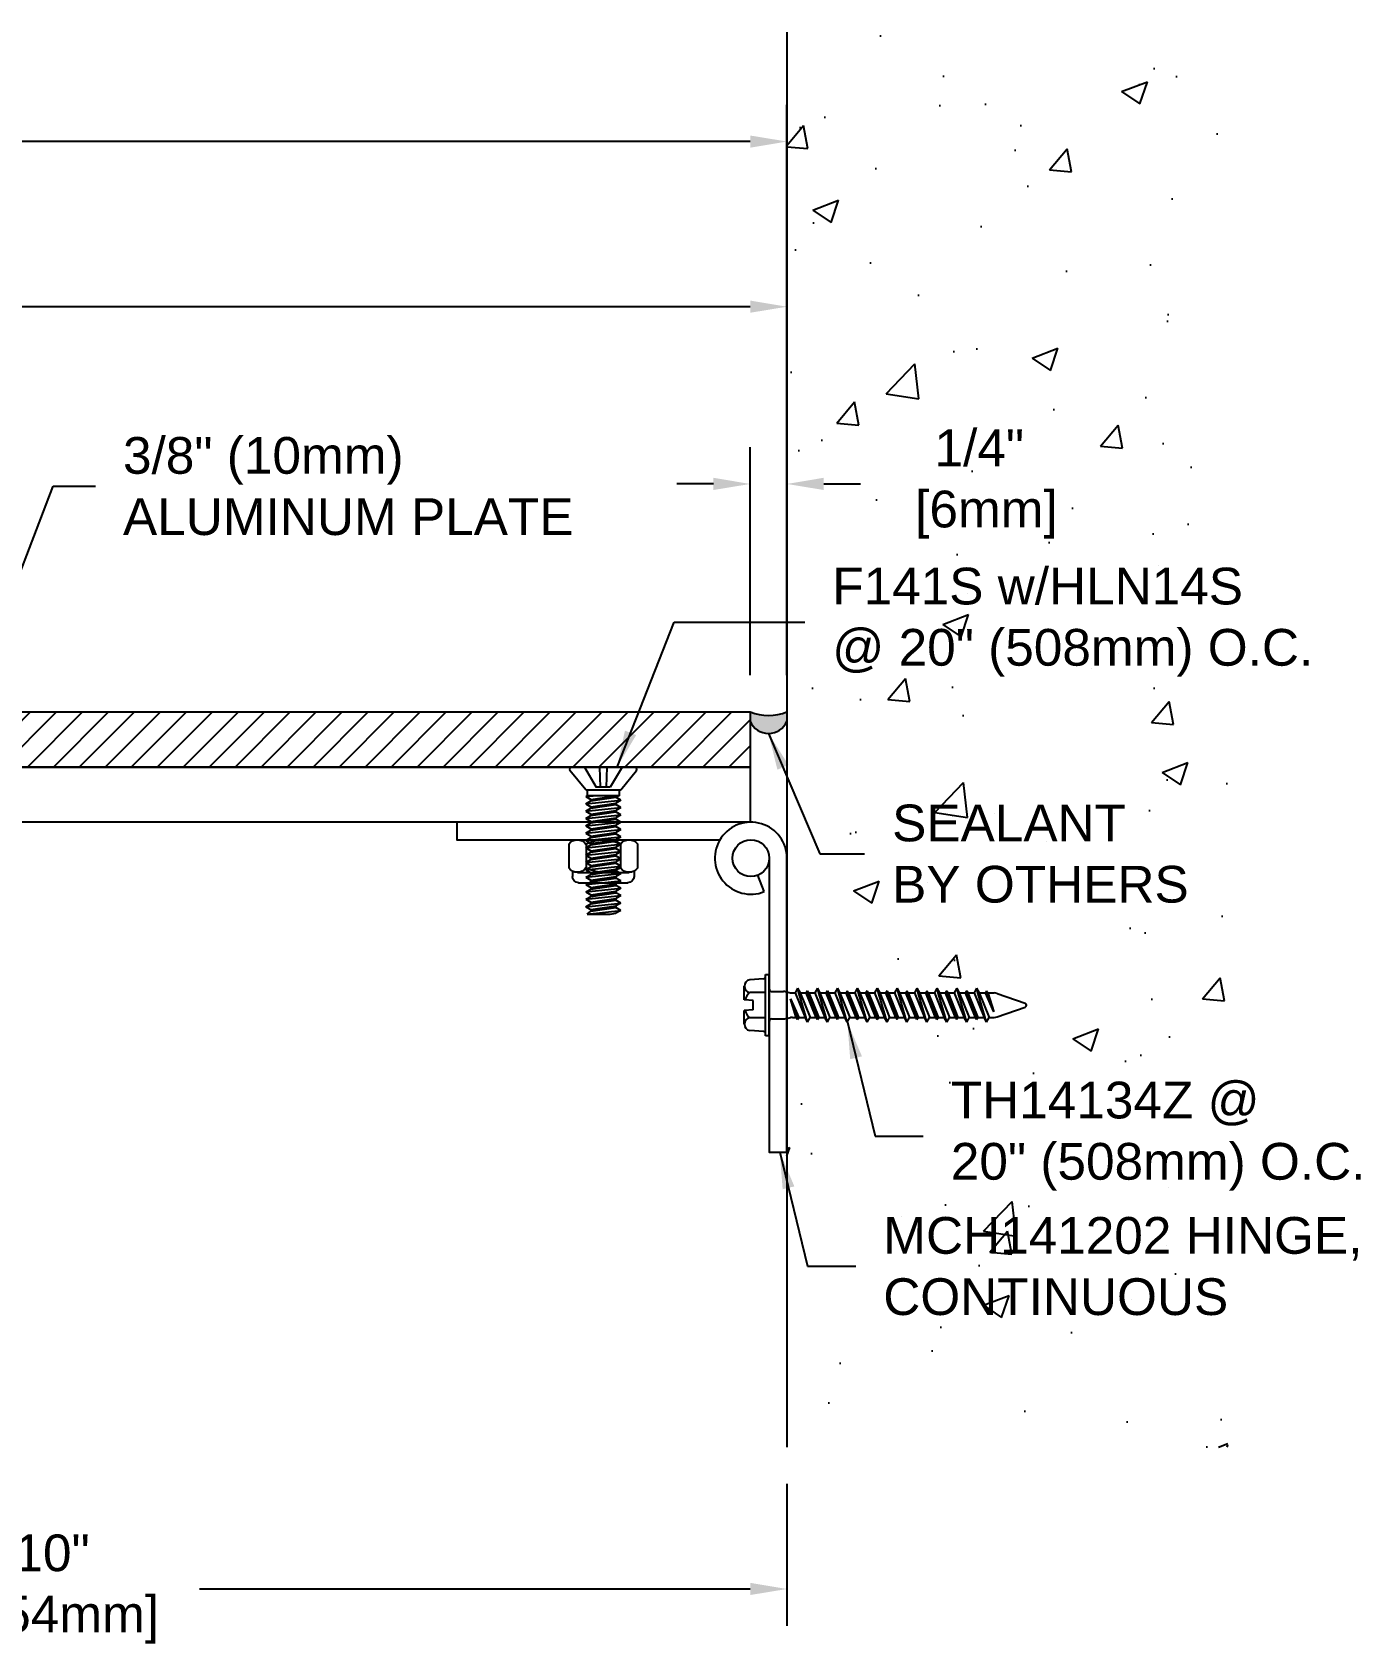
# Model space of a CAD drawing. Header units: inches. Extents: x -15.1 to 38.3, y -3.3 to 9.2.
# Drawn here: x 2.86 to 11.9, y -3.13 to 7.83 of the extents above; entities that cross this region are included whole.
import ezdxf

# ---------------------------------------------------------------- set-up
doc = ezdxf.new("R2010")
doc.units = ezdxf.units.IN
doc.header["$MEASUREMENT"] = 0
for name, color, linetype in [('Anchors', 4, 'Continuous'), ('Conditions', 1, 'Continuous'), ('Dimensions', 3, 'Continuous'), ('Text', 2, 'Continuous')]:
    doc.layers.add(name, color=color, linetype=linetype)
doc.styles.add('Arial', font='arial.ttf')
doc.styles.get("Standard").update_dxf_attribs({"font": 'txt.shx'})
doc.dimstyles.new('Arial', dxfattribs={"dimtxt": 0.25, "dimasz": 0.25, "dimexe": 0.25, "dimexo": 0.25, "dimgap": 0.25, "dimtad": 0, "dimtih": 1, "dimtoh": 1, "dimdec": 4, "dimzin": 0, "dimdsep": 46, "dimlunit": 4, "dimtxsty": 'Arial', "dimcen": 0.1875, "dimadec": 0, "dimazin": 0, "dimtfac": 1, "dimtdec": 4, "dimtofl": 0, "dimtmove": 0, "dimatfit": 3, "dimfxl": 0, "dimfrac": 2, "dimtolj": 1, "dimtzin": 0, "dimarcsym": 0})

# ---------------------------------------------------------------- blocks, each defined once
blk = doc.blocks.new('*D1')
at = {"layer": 'Defpoints', "color": 0}
for p in [(-2, -1.795), (8, -1.795), (8, -2.761)]:
    blk.add_point(p, dxfattribs=at)
at = {"layer": 'Dimensions', "color": 0, "lineweight": -2}
for p, q in [((-2, -2.045), (-2, -3.011)), ((8, -2.045), (8, -3.011)), ((-1.75, -2.761), (1.997, -2.761)), ((7.75, -2.761), (4.003, -2.761))]:
    blk.add_line(p, q, dxfattribs=at)
at = {"layer": 'Dimensions', "color": 0}
for points in [[(-1.75, -2.719), (-1.75, -2.802), (-2, -2.761)], [(7.75, -2.719), (7.75, -2.802), (8, -2.761)]]:
    blk.add_solid(points, dxfattribs=at)
at = {"layer": 'Dimensions', "color": 0, "insert": (3, -2.761), "char_height": 0.25, "attachment_point": 5, "style": 'Arial'}
blk.add_mtext('\\A1;10"\\P [254mm]', dxfattribs=at)
blk = doc.blocks.new('*D4')
at = {"layer": 'Defpoints', "color": 0}
for p in [(8, 7.088), (-8.6, 3.197), (8, 3.207)]:
    blk.add_point(p, dxfattribs=at)
at = {"layer": 'Dimensions', "color": 0, "lineweight": -2}
for p, q in [((-8.6, 3.447), (-8.6, 7.338)), ((8, 3.457), (8, 7.338)), ((-8.35, 7.088), (-1.266, 7.088)), ((7.75, 7.088), (0.667, 7.088))]:
    blk.add_line(p, q, dxfattribs=at)
at = {"layer": 'Dimensions', "color": 0}
for points in [[(-8.35, 7.129), (-8.35, 7.046), (-8.6, 7.088)], [(7.75, 7.129), (7.75, 7.046), (8, 7.088)]]:
    blk.add_solid(points, dxfattribs=at)
at = {"layer": 'Dimensions', "color": 0, "insert": (-0.3, 7.088), "char_height": 0.25, "attachment_point": 5, "style": 'Arial'}
blk.add_mtext('\\A1;1\'-4 5/8"\\P [422mm]', dxfattribs=at)
blk = doc.blocks.new('*D14')
at = {"layer": 'Defpoints', "color": 0}
for p in [(-7.854, 5.964), (-7.854, 3.192), (8, 3.207)]:
    blk.add_point(p, dxfattribs=at)
at = {"layer": 'Dimensions', "color": 0, "lineweight": -2}
for p, q in [((-7.854, 3.442), (-7.854, 6.214)), ((8, 3.457), (8, 6.214)), ((-7.604, 5.964), (-0.893, 5.964)), ((7.75, 5.964), (1.04, 5.964))]:
    blk.add_line(p, q, dxfattribs=at)
at = {"layer": 'Dimensions', "color": 0}
for points in [[(-7.604, 6.006), (-7.604, 5.923), (-7.854, 5.964)], [(7.75, 6.006), (7.75, 5.923), (8, 5.964)]]:
    blk.add_solid(points, dxfattribs=at)
at = {"layer": 'Dimensions', "color": 0, "insert": (0.073, 5.964), "char_height": 0.25, "attachment_point": 5, "style": 'Arial'}
blk.add_mtext('\\A1;1\'-3 7/8"\\P [403mm]', dxfattribs=at)
blk = doc.blocks.new('MCH141202')
blk.add_line((0.227, 0.091), (0.116, 0.046))
for points in [[(0, 0.125), (2, 0.125), (2, 0.245), (0, 0.245)], [(-0.245, 0), (-0.245, -2), (-0.125, -2), (-0.125, -0.211)]]:
    blk.add_lwpolyline(points)
blk.add_circle((0, 0), 0.125)
blk.add_arc((0, 0), 0.245, 90, 21.7978)
at = {"flags": 3}
for tag, p in [('MANUFACTURER', (0.09, -0.641)), ('OPENWIDTH', (0.09, -0.974)), ('LENGTH', (0.09, -1.308)), ('FINISH', (0.09, -1.641)), ('GUDENP/N', (0.09, -1.974))]:
    blk.add_attdef(tag, p, '', height=0.2, dxfattribs=at)
blk = doc.blocks.new('F141S')
for p, q in [((-0.214, 0), (0.214, 0)), ((-0.128, 0), (-0.047, -0.137)), ((-0.025, 0), (-0.02, -0.137)), ((0.025, 0), (0.02, -0.137)), ((0.128, 0), (0.048, -0.137)), ((-0.119, -0.155), (-0.226, -0.024)), ((0.119, -0.155), (0.226, -0.024)), ((-0.119, -0.155), (0.119, -0.155)), ((-0.119, -0.2), (-0.108, -0.195)), ((-0.119, -0.2), (-0.068, -0.195)), ((-0.119, -0.2), (-0.085, -0.22)), ((-0.108, -0.155), (-0.108, -0.195)), ((0.108, -0.195), (-0.108, -0.195)), ((-0.085, -0.22), (0.085, -0.195)), ((-0.085, -0.23), (0.085, -0.205)), ((0.048, -0.137), (-0.047, -0.137)), ((0.108, -0.195), (0.085, -0.205)), ((0.119, -0.225), (0.085, -0.205)), ((0.108, -0.155), (0.108, -0.195)), ((-0.119, -0.25), (0.119, -0.225)), ((-0.119, -0.25), (-0.085, -0.23)), ((-0.119, -0.25), (-0.085, -0.27)), ((-0.119, -0.3), (0.119, -0.275)), ((-0.119, -0.3), (-0.085, -0.28)), ((-0.119, -0.3), (-0.085, -0.32)), ((-0.119, -0.35), (0.119, -0.325)), ((-0.085, -0.22), (-0.085, -0.23)), ((-0.085, -0.27), (0.085, -0.245)), ((-0.085, -0.28), (0.085, -0.255)), ((-0.085, -0.27), (-0.085, -0.28)), ((-0.085, -0.32), (0.085, -0.295)), ((-0.085, -0.33), (0.085, -0.305)), ((-0.085, -0.32), (-0.085, -0.33)), ((0.119, -0.225), (0.085, -0.245)), ((0.085, -0.245), (0.085, -0.255)), ((0.119, -0.275), (0.085, -0.255)), ((0.119, -0.275), (0.085, -0.295)), ((0.085, -0.295), (0.085, -0.305)), ((0.119, -0.325), (0.085, -0.305)), ((0.119, -0.325), (0.085, -0.345)), ((-0.119, -0.35), (-0.085, -0.33)), ((-0.119, -0.35), (-0.085, -0.37)), ((-0.119, -0.4), (0.119, -0.375)), ((-0.119, -0.4), (-0.085, -0.38)), ((-0.119, -0.4), (-0.085, -0.42)), ((-0.119, -0.45), (0.119, -0.425)), ((-0.119, -0.45), (-0.085, -0.43)), ((-0.085, -0.37), (0.085, -0.345)), ((-0.085, -0.38), (0.085, -0.355)), ((-0.085, -0.37), (-0.085, -0.38)), ((-0.085, -0.42), (0.085, -0.395)), ((-0.085, -0.43), (0.085, -0.405)), ((-0.085, -0.42), (-0.085, -0.43)), ((0.085, -0.345), (0.085, -0.355)), ((0.119, -0.375), (0.085, -0.355)), ((0.119, -0.375), (0.085, -0.395)), ((0.085, -0.395), (0.085, -0.405)), ((0.119, -0.425), (0.085, -0.405)), ((0.119, -0.425), (0.085, -0.445)), ((-0.119, -0.45), (-0.085, -0.47)), ((-0.119, -0.5), (0.119, -0.475)), ((-0.119, -0.5), (-0.085, -0.48)), ((-0.119, -0.5), (-0.085, -0.52)), ((-0.119, -0.55), (0.119, -0.525)), ((-0.119, -0.55), (-0.085, -0.53)), ((-0.085, -0.47), (0.085, -0.445)), ((-0.085, -0.48), (0.085, -0.455)), ((-0.085, -0.47), (-0.085, -0.48)), ((-0.085, -0.52), (0.085, -0.495)), ((-0.085, -0.53), (0.085, -0.505)), ((-0.085, -0.52), (-0.085, -0.53)), ((-0.085, -0.57), (0.085, -0.545)), ((0.085, -0.445), (0.085, -0.455)), ((0.119, -0.475), (0.085, -0.455)), ((0.119, -0.475), (0.085, -0.495)), ((0.085, -0.495), (0.085, -0.505)), ((0.119, -0.525), (0.085, -0.505)), ((0.119, -0.525), (0.085, -0.545)), ((0.085, -0.545), (0.085, -0.555)), ((-0.119, -0.55), (-0.085, -0.57)), ((-0.119, -0.6), (0.119, -0.575)), ((-0.119, -0.6), (-0.085, -0.58)), ((-0.119, -0.6), (-0.085, -0.62)), ((-0.119, -0.65), (0.119, -0.625)), ((-0.119, -0.65), (-0.085, -0.63)), ((-0.119, -0.65), (-0.085, -0.67)), ((-0.085, -0.58), (0.085, -0.555)), ((-0.085, -0.57), (-0.085, -0.58)), ((-0.085, -0.62), (0.085, -0.595)), ((-0.085, -0.63), (0.085, -0.605)), ((-0.085, -0.62), (-0.085, -0.63)), ((-0.085, -0.67), (0.085, -0.645)), ((-0.085, -0.68), (0.085, -0.655)), ((0.119, -0.575), (0.085, -0.555)), ((0.119, -0.575), (0.085, -0.595)), ((0.085, -0.595), (0.085, -0.605)), ((0.119, -0.625), (0.085, -0.605)), ((0.119, -0.625), (0.085, -0.645)), ((0.085, -0.645), (0.085, -0.655)), ((0.119, -0.675), (0.085, -0.655)), ((-0.119, -0.7), (0.119, -0.675)), ((-0.119, -0.7), (-0.085, -0.68)), ((-0.119, -0.7), (-0.085, -0.72)), ((-0.119, -0.75), (0.119, -0.725)), ((-0.119, -0.75), (-0.085, -0.73)), ((-0.119, -0.75), (-0.085, -0.77)), ((-0.085, -0.67), (-0.085, -0.68)), ((-0.085, -0.72), (0.085, -0.695)), ((-0.085, -0.73), (0.085, -0.705)), ((-0.085, -0.72), (-0.085, -0.73)), ((-0.085, -0.77), (0.085, -0.745)), ((-0.085, -0.78), (0.085, -0.755)), ((0.119, -0.675), (0.085, -0.695)), ((0.085, -0.695), (0.085, -0.705)), ((0.119, -0.725), (0.085, -0.705)), ((0.119, -0.725), (0.085, -0.745)), ((0.085, -0.745), (0.085, -0.755)), ((0.119, -0.775), (0.085, -0.755)), ((-0.119, -0.8), (0.119, -0.775)), ((-0.119, -0.8), (-0.085, -0.78)), ((-0.119, -0.8), (-0.085, -0.82)), ((-0.119, -0.85), (0.119, -0.825)), ((-0.119, -0.85), (-0.085, -0.83)), ((-0.119, -0.85), (-0.085, -0.87)), ((-0.119, -0.9), (0.119, -0.875)), ((-0.085, -0.77), (-0.085, -0.78)), ((-0.085, -0.82), (0.085, -0.795)), ((-0.085, -0.83), (0.085, -0.805)), ((-0.085, -0.82), (-0.085, -0.83)), ((-0.085, -0.87), (0.085, -0.845)), ((-0.085, -0.88), (0.085, -0.855)), ((-0.085, -0.87), (-0.085, -0.88)), ((0.119, -0.775), (0.085, -0.795)), ((0.085, -0.795), (0.085, -0.805)), ((0.119, -0.825), (0.085, -0.805)), ((0.119, -0.825), (0.085, -0.845)), ((0.085, -0.845), (0.085, -0.855)), ((0.119, -0.875), (0.085, -0.855)), ((0.119, -0.875), (0.085, -0.895)), ((-0.119, -0.9), (-0.085, -0.88)), ((-0.119, -0.9), (-0.085, -0.92)), ((-0.119, -0.95), (0.119, -0.925)), ((-0.119, -0.95), (-0.085, -0.93)), ((-0.119, -0.95), (-0.085, -0.97)), ((-0.11, -1), (0.119, -0.975)), ((-0.11, -1), (-0.085, -0.98)), ((-0.085, -0.92), (0.085, -0.895)), ((-0.085, -0.93), (0.085, -0.905)), ((-0.085, -0.92), (-0.085, -0.93)), ((-0.085, -0.97), (0.085, -0.945)), ((-0.085, -0.98), (0.085, -0.955)), ((-0.085, -0.97), (-0.085, -0.98)), ((0.085, -0.895), (0.085, -0.905)), ((0.119, -0.925), (0.085, -0.905)), ((0.119, -0.925), (0.085, -0.945)), ((0.085, -0.945), (0.085, -0.955)), ((0.119, -0.975), (0.085, -0.955)), ((0.119, -0.975), (0.085, -0.995)), ((-0.11, -1), (0.048, -1)), ((0.048, -1), (0.085, -0.995))]:
    blk.add_line(p, q)
for centre, start, end in [((-0.214, -0.015), 90, 219.032), ((0.214, -0.015), 320.968, 90)]:
    blk.add_arc(centre, 0.015, start, end)
blk = doc.blocks.new('HLN14S')
for p, q in [((-0.21, 0.213), (-0.21, 0.25)), ((-0.176, 0.222), (0.176, 0.222)), ((-0.168, 0.292), (0.168, 0.292)), ((0.21, 0.213), (0.21, 0.25)), ((-0.234, 0.03), (-0.234, 0.192)), ((-0.117, 0.03), (-0.117, 0.192)), ((0.117, 0.03), (0.117, 0.192)), ((0.234, 0.03), (0.234, 0.192)), ((-0.176, 0), (0.176, 0))]:
    blk.add_line(p, q)
for centre, radius, start, end in [((-0.176, 0.149), 0.0723, 35.7751, 144.2249), ((-0.168, 0.25), 0.0418, 90, 180), ((0, -0.022), 0.244, 61.2813, 118.7187), ((0.176, 0.149), 0.0723, 35.7751, 144.2249), ((0.168, 0.25), 0.0418, 0, 90), ((-0.176, 0.072), 0.0723, 215.7751, 324.2249), ((0, 0.244), 0.244, 241.2813, 298.7187), ((0.176, 0.072), 0.0723, 215.7751, 324.2249)]:
    blk.add_arc(centre, radius, start, end)
blk = doc.blocks.new('TH14134')
for p, q in [((-0.18, 0.039), (-0.172, 0.133)), ((-0.129, 0.17), (-0.036, 0.17)), ((-0.086, 0.025), (-0.086, 0.133)), ((-0.031, 0.11), (-0.036, 0.17)), ((-0.031, 0.11), (0.031, 0.11)), ((0.031, 0.11), (0.036, 0.17)), ((0.036, 0.17), (0.129, 0.17)), ((0.086, 0.025), (0.086, 0.133)), ((0.18, 0.039), (0.172, 0.133)), ((-0.209, 0), (-0.209, 0.025)), ((-0.209, 0.025), (0.209, 0.025)), ((-0.209, 0), (0.209, 0)), ((0.209, 0.025), (0.209, 0)), ((-0.093, -0.015), (-0.093, -0.097)), ((0.093, -0.015), (0.093, -0.097)), ((-0.115, -0.26), (0.115, -0.193)), ((-0.098, -0.193), (0.043, -0.144)), ((-0.098, -0.193), (-0.083, -0.184)), ((-0.098, -0.193), (-0.083, -0.201)), ((-0.092, -0.11), (-0.084, -0.145)), ((-0.083, -0.184), (0.043, -0.144)), ((0.043, -0.144), (-0.083, -0.201)), ((-0.083, -0.158), (-0.083, -0.184)), ((0.083, -0.175), (-0.083, -0.243)), ((-0.083, -0.201), (-0.083, -0.243)), ((0.083, -0.21), (-0.083, -0.278)), ((0.083, -0.158), (0.083, -0.175)), ((0.115, -0.193), (0.083, -0.175)), ((0.115, -0.193), (0.083, -0.21)), ((0.083, -0.21), (0.083, -0.252)), ((0.092, -0.11), (0.084, -0.145)), ((-0.115, -0.26), (-0.083, -0.243)), ((-0.115, -0.26), (-0.083, -0.278)), ((-0.115, -0.396), (0.115, -0.328)), ((-0.098, -0.328), (0.098, -0.26)), ((-0.098, -0.328), (-0.083, -0.32)), ((-0.098, -0.328), (-0.083, -0.336)), ((-0.083, -0.32), (0.083, -0.252)), ((0.083, -0.269), (-0.083, -0.336)), ((-0.083, -0.278), (-0.083, -0.32)), ((0.083, -0.311), (-0.083, -0.379)), ((0.098, -0.26), (0.083, -0.252)), ((0.098, -0.26), (0.083, -0.269)), ((0.083, -0.269), (0.083, -0.311)), ((0.115, -0.328), (0.083, -0.311)), ((0.115, -0.328), (0.083, -0.345)), ((-0.115, -0.396), (-0.083, -0.379)), ((-0.115, -0.396), (-0.083, -0.413)), ((-0.098, -0.464), (0.098, -0.396)), ((-0.083, -0.336), (-0.083, -0.379)), ((0.083, -0.345), (-0.083, -0.413)), ((-0.083, -0.455), (0.083, -0.388)), ((0.083, -0.404), (-0.083, -0.472)), ((-0.083, -0.413), (-0.083, -0.455)), ((0.083, -0.345), (0.083, -0.388)), ((0.098, -0.396), (0.083, -0.388)), ((0.098, -0.396), (0.083, -0.404)), ((0.083, -0.404), (0.083, -0.446)), ((-0.115, -0.531), (0.115, -0.464)), ((-0.115, -0.531), (-0.083, -0.514)), ((-0.115, -0.531), (-0.083, -0.548)), ((-0.098, -0.464), (-0.083, -0.455)), ((-0.098, -0.464), (-0.083, -0.472)), ((-0.098, -0.599), (0.098, -0.531)), ((0.083, -0.446), (-0.083, -0.514)), ((-0.083, -0.472), (-0.083, -0.514)), ((0.083, -0.481), (-0.083, -0.548)), ((-0.083, -0.591), (0.083, -0.523)), ((0.083, -0.539), (-0.083, -0.607)), ((0.115, -0.464), (0.083, -0.446)), ((0.115, -0.464), (0.083, -0.481)), ((0.083, -0.481), (0.083, -0.523)), ((0.098, -0.531), (0.083, -0.523)), ((0.098, -0.531), (0.083, -0.539)), ((0.083, -0.539), (0.083, -0.582)), ((-0.115, -0.667), (0.115, -0.599)), ((-0.115, -0.667), (-0.083, -0.649)), ((-0.098, -0.599), (-0.083, -0.591)), ((-0.098, -0.599), (-0.083, -0.607)), ((-0.083, -0.548), (-0.083, -0.591)), ((0.083, -0.582), (-0.083, -0.649)), ((-0.083, -0.607), (-0.083, -0.649)), ((0.083, -0.616), (-0.083, -0.684)), ((0.115, -0.599), (0.083, -0.582)), ((0.115, -0.599), (0.083, -0.616)), ((0.083, -0.616), (0.083, -0.658)), ((-0.115, -0.667), (-0.083, -0.684)), ((-0.115, -0.802), (0.115, -0.734)), ((-0.098, -0.734), (0.098, -0.667)), ((-0.098, -0.734), (-0.083, -0.726)), ((-0.098, -0.734), (-0.083, -0.743)), ((-0.083, -0.726), (0.083, -0.658)), ((0.083, -0.675), (-0.083, -0.743)), ((-0.083, -0.684), (-0.083, -0.726)), ((0.083, -0.717), (-0.083, -0.785)), ((-0.083, -0.743), (-0.083, -0.785)), ((0.083, -0.752), (-0.083, -0.819)), ((0.098, -0.667), (0.083, -0.658)), ((0.098, -0.667), (0.083, -0.675)), ((0.083, -0.675), (0.083, -0.717)), ((0.115, -0.734), (0.083, -0.717)), ((0.115, -0.734), (0.083, -0.752)), ((0.083, -0.752), (0.083, -0.794)), ((-0.115, -0.802), (-0.083, -0.785)), ((-0.115, -0.802), (-0.083, -0.819)), ((-0.115, -0.937), (0.115, -0.87)), ((-0.098, -0.87), (0.098, -0.802)), ((-0.098, -0.87), (-0.083, -0.862)), ((-0.098, -0.87), (-0.083, -0.878)), ((-0.083, -0.862), (0.083, -0.794)), ((0.083, -0.81), (-0.083, -0.878)), ((-0.083, -0.819), (-0.083, -0.862)), ((0.083, -0.853), (-0.083, -0.92)), ((0.098, -0.802), (0.083, -0.794)), ((0.098, -0.802), (0.083, -0.81)), ((0.083, -0.81), (0.083, -0.853)), ((0.115, -0.87), (0.083, -0.853)), ((0.115, -0.87), (0.083, -0.887)), ((-0.115, -0.937), (-0.083, -0.92)), ((-0.115, -0.937), (-0.083, -0.955)), ((-0.098, -1.005), (0.098, -0.937)), ((-0.083, -0.878), (-0.083, -0.92)), ((0.083, -0.887), (-0.083, -0.955)), ((-0.083, -0.997), (0.083, -0.929)), ((0.083, -0.946), (-0.083, -1.013)), ((-0.083, -0.955), (-0.083, -0.997)), ((0.083, -0.887), (0.083, -0.929)), ((0.098, -0.937), (0.083, -0.929)), ((0.098, -0.937), (0.083, -0.946)), ((0.083, -0.946), (0.083, -0.988)), ((-0.115, -1.073), (0.115, -1.005)), ((-0.115, -1.073), (-0.083, -1.056)), ((-0.115, -1.073), (-0.083, -1.09)), ((-0.098, -1.005), (-0.083, -0.997)), ((-0.098, -1.005), (-0.083, -1.013)), ((-0.098, -1.141), (0.098, -1.073)), ((0.083, -0.988), (-0.083, -1.056)), ((-0.083, -1.013), (-0.083, -1.056)), ((0.083, -1.022), (-0.083, -1.09)), ((-0.083, -1.132), (0.083, -1.065)), ((0.083, -1.081), (-0.083, -1.149)), ((-0.083, -1.09), (-0.083, -1.132)), ((0.115, -1.005), (0.083, -0.988)), ((0.115, -1.005), (0.083, -1.022)), ((0.083, -1.022), (0.083, -1.065)), ((0.098, -1.073), (0.083, -1.065)), ((0.098, -1.073), (0.083, -1.081)), ((0.083, -1.081), (0.083, -1.123)), ((-0.115, -1.208), (0.115, -1.141)), ((-0.115, -1.208), (-0.083, -1.191)), ((-0.098, -1.141), (-0.083, -1.132)), ((-0.098, -1.141), (-0.083, -1.149)), ((0.083, -1.123), (-0.083, -1.191)), ((-0.083, -1.149), (-0.083, -1.191)), ((0.083, -1.158), (-0.083, -1.226)), ((-0.083, -1.268), (0.083, -1.2)), ((0.115, -1.141), (0.083, -1.123)), ((0.115, -1.141), (0.083, -1.158)), ((0.083, -1.158), (0.083, -1.2)), ((0.098, -1.208), (0.083, -1.2)), ((-0.115, -1.208), (-0.083, -1.226)), ((-0.115, -1.344), (0.115, -1.276)), ((-0.098, -1.276), (0.098, -1.208)), ((-0.098, -1.276), (-0.083, -1.268)), ((-0.098, -1.276), (-0.083, -1.284)), ((0.083, -1.217), (-0.083, -1.284)), ((-0.083, -1.226), (-0.083, -1.268)), ((0.083, -1.259), (-0.083, -1.327)), ((-0.083, -1.284), (-0.083, -1.327)), ((0.083, -1.293), (-0.083, -1.361)), ((0.098, -1.208), (0.083, -1.217)), ((0.083, -1.217), (0.083, -1.259)), ((0.115, -1.276), (0.083, -1.259)), ((0.115, -1.276), (0.083, -1.293)), ((0.083, -1.293), (0.083, -1.336)), ((-0.115, -1.344), (-0.083, -1.327)), ((-0.115, -1.344), (-0.083, -1.361)), ((-0.115, -1.479), (0.115, -1.411)), ((-0.098, -1.411), (0.098, -1.344)), ((-0.098, -1.411), (-0.083, -1.403)), ((-0.098, -1.411), (-0.083, -1.42)), ((-0.083, -1.403), (0.083, -1.336)), ((0.083, -1.352), (-0.083, -1.42)), ((-0.083, -1.361), (-0.083, -1.403)), ((0.083, -1.394), (-0.083, -1.462)), ((-0.083, -1.42), (-0.083, -1.462)), ((0.098, -1.344), (0.083, -1.336)), ((0.098, -1.344), (0.083, -1.352)), ((0.083, -1.352), (0.083, -1.394)), ((0.115, -1.411), (0.083, -1.394)), ((0.115, -1.411), (0.083, -1.429)), ((-0.115, -1.479), (-0.083, -1.462)), ((-0.115, -1.479), (-0.083, -1.496)), ((0.083, -1.429), (-0.083, -1.496)), ((-0.083, -1.496), (-0.083, -1.531)), ((-0.045, -1.528), (0.083, -1.471)), ((-0.045, -1.528), (0.098, -1.479)), ((0.083, -1.487), (-0.045, -1.528)), ((0.083, -1.429), (0.083, -1.471)), ((0.098, -1.479), (0.083, -1.471)), ((0.098, -1.479), (0.083, -1.487)), ((0.083, -1.487), (0.083, -1.531)), ((-0.08, -1.551), (-0.013, -1.742)), ((0.08, -1.551), (0.013, -1.742))]:
    blk.add_line(p, q)
for centre, radius, start, end in [((-0.129, 0.126), 0.0436, 9.285, 170.715), ((0, 0.051), 0.119, 107.4215, 136.0407), ((0, 0.051), 0.119, 43.9593, 72.5785), ((0.129, 0.126), 0.0436, 9.285, 170.715), ((-0.195, 0.04), 0.015, 270, 355), ((0.195, 0.04), 0.015, 185, 270), ((-0.108, -0.015), 0.0147, 0, 90), ((-0.031, -0.097), 0.062, 180, 191.9357), ((0.031, -0.097), 0.062, 348.0643, 0), ((0.108, -0.015), 0.0147, 90, 180), ((-0.145, -0.158), 0.062, 0, 11.9357), ((0.145, -0.158), 0.062, 168.0643, 180), ((-0.021, -1.531), 0.062, 180, 199.3058), ((0.021, -1.531), 0.062, 340.6942, 0), ((0, -1.736), 0.0141, 204.1001, 335.8999)]:
    blk.add_arc(centre, radius, start, end)
blk = doc.blocks.new('*D21')
at = {"layer": 'Defpoints', "color": 0}
for p in [(7.75, 4.758), (7.75, 3.207), (8, 3.207)]:
    blk.add_point(p, dxfattribs=at)
at = {"layer": 'Dimensions', "color": 0, "lineweight": -2}
for p, q in [((7.75, 3.457), (7.75, 5.008)), ((8, 3.457), (8, 5.008)), ((7.5, 4.758), (7.25, 4.758)), ((8.25, 4.758), (8.5, 4.758))]:
    blk.add_line(p, q, dxfattribs=at)
at = {"layer": 'Dimensions', "color": 0}
for points in [[(7.5, 4.8), (7.5, 4.717), (7.75, 4.758)], [(8.25, 4.8), (8.25, 4.717), (8, 4.758)]]:
    blk.add_solid(points, dxfattribs=at)
at = {"layer": 'Dimensions', "color": 0, "insert": (9.309, 4.758), "char_height": 0.25, "attachment_point": 5, "style": 'Arial'}
blk.add_mtext('\\A1;1/4"\\P [6mm]', dxfattribs=at)
blk = doc.blocks.new('SEALANT')
blk.add_hatch(color=253).paths.add_polyline_path([(2, 3.144), (2, 3.207, -0.19106), (1.75, 3.207), (1.75, 3.144, 0.674056)])
for p, q in [((1.75, 3.207), (1.75, 3.144)), ((2, 3.207), (2, 3.144))]:
    blk.add_line(p, q)
for centre, radius, start, end in [((1.875, 3.522), 0.339, 248.3669, 291.6331), ((1.875, 3.195), 0.135, 202.0357, 337.9643)]:
    blk.add_arc(centre, radius, start, end)

msp = doc.modelspace()

# ---------------------------------------------------------------- hatches: boundary and pattern name
at = {"layer": 'Conditions'}
h = msp.add_hatch(dxfattribs=at)
h.set_pattern_fill('AR-CONC', color=256, scale=0.25, style=0)
h.set_pattern_definition([(50, (4, 0), (1.79315, -0.15688), [0.1875, -2.0625]), (355, (4, 0), (-0.34688, 1.88048), [0.15, -1.65]), (100.451, (4.1494, -0.013), (1.44627, 1.7236), [0.15935, -1.75286]), (46.184, (4, 0.5), (2.6681, -0.4138), [0.28125, -3.09375]), (96.636, (4.2223, 0.4655), (2.33666, 2.4353), [0.239, -2.6293]), (351.184, (4, 0.5), (2.33665, 2.4353), [0.225, -2.475]), (21, (4.25, 0.375), (1.49227, -1.00655), [0.1875, -2.0625]), (326, (4.25, 0.375), (0.6083, 1.81288), [0.15, -1.65]), (71.451, (4.3744, 0.2911), (2.10056, 0.80633), [0.15935, -1.75286]), (37.5, (4, 0), (0.0304, 0.832235), [0, -1.63, 0, -1.675, 0, -1.65625]), (7.5, (4, 0), (0.657674, 0.98603), [0, -0.955, 0, -1.5925, 0, -0.63125]), (327.5, (3.4425, 0), (1.334556, -0.056387), [0, -0.625, 0, -1.95, 0, -2.5875]), (317.5, (3.1925, 0), (1.45797, 0.25026), [0, -0.8125, 0, -1.295, 0, -1.8375])])
h.paths.add_polyline_path([(11, 7.83175), (8, 7.83175), (8, 1.30134), (8.02483, 1.2961, 0.05212645), (8.03765, 1.29475), (8.05548, 1.29475), (8.07271, 1.32675), (8.08994, 1.29475), (8.1322, 1.29475), (8.14042, 1.31001), (8.14863, 1.29475), (8.19089, 1.29475), (8.20812, 1.32675), (8.22536, 1.29475), (8.26762, 1.29475), (8.27583, 1.31001), (8.28405, 1.29475), (8.32631, 1.29475), (8.34354, 1.32675), (8.36077, 1.29475), (8.40303, 1.29475), (8.41125, 1.31001), (8.41947, 1.29475), (8.46173, 1.29475), (8.47896, 1.32675), (8.49619, 1.29475), (8.53845, 1.29475), (8.54667, 1.31001), (8.55488, 1.29475), (8.59714, 1.29475), (8.61437, 1.32675), (8.63161, 1.29475), (8.67387, 1.29475), (8.68208, 1.31001), (8.6903, 1.29475), (8.73256, 1.29475), (8.74979, 1.32675), (8.76702, 1.29475), (8.80928, 1.29475), (8.8175, 1.31001), (8.82572, 1.29475), (8.86798, 1.29475), (8.88521, 1.32675), (8.90244, 1.29475), (8.9447, 1.29475), (8.95292, 1.31001), (8.96113, 1.29475), (9.00339, 1.29475), (9.02062, 1.32675), (9.03786, 1.29475), (9.08012, 1.29475), (9.08833, 1.31001), (9.09655, 1.29475), (9.13881, 1.29475), (9.15604, 1.32675), (9.17327, 1.29475), (9.21553, 1.29475), (9.22375, 1.31001), (9.23197, 1.29475), (9.27423, 1.29475), (9.29146, 1.32675), (9.30869, 1.29475), (9.35095, 1.29475), (9.35917, 1.31001), (9.36738, 1.29475), (9.41088, 1.29475, -0.08443704), (9.43138, 1.29127), (9.61945, 1.22539, -0.77412328), (9.61945, 1.19812), (9.43138, 1.13224, -0.08443704), (9.41088, 1.12875), (9.3764, 1.12875), (9.35917, 1.09675), (9.34193, 1.12875), (9.29968, 1.12875), (9.29146, 1.1135), (9.28324, 1.12875), (9.24098, 1.12875), (9.22375, 1.09675), (9.20652, 1.12875), (9.16426, 1.12875), (9.15604, 1.1135), (9.14782, 1.12875), (9.10557, 1.12875), (9.08833, 1.09675), (9.0711, 1.12875), (9.02884, 1.12875), (9.02062, 1.1135), (9.01241, 1.12875), (8.97015, 1.12875), (8.95292, 1.09675), (8.93568, 1.12875), (8.89343, 1.12875), (8.88521, 1.1135), (8.87699, 1.12875), (8.83473, 1.12875), (8.8175, 1.09675), (8.80027, 1.12875), (8.75801, 1.12875), (8.74979, 1.1135), (8.74157, 1.12875), (8.69932, 1.12875), (8.68208, 1.09675), (8.66485, 1.12875), (8.62259, 1.12875), (8.61437, 1.1135), (8.60616, 1.12875), (8.5639, 1.12875), (8.54667, 1.09675), (8.52943, 1.12875), (8.48718, 1.12875), (8.47896, 1.1135), (8.47074, 1.12875), (8.42848, 1.12875), (8.41125, 1.09675), (8.39402, 1.12875), (8.35176, 1.12875), (8.34354, 1.1135), (8.33532, 1.12875), (8.29307, 1.12875), (8.27583, 1.09675), (8.2586, 1.12875), (8.21634, 1.12875), (8.20812, 1.1135), (8.19991, 1.12875), (8.15765, 1.12875), (8.14042, 1.09675), (8.12318, 1.12875), (8.08093, 1.12875), (8.07271, 1.1135), (8.06449, 1.12875), (8.03765, 1.12875, 0.05212645), (8.02483, 1.12741), (8, 1.12217), (8, 0.21175), (8, -1.79548), (11, -1.79548)])
h.paths.add_polyline_path([(8.51562, 5.08327), (9.44775, 5.08327), (9.44775, 4.4335), (8.51562, 4.4335)], flags=24)
h.paths.add_polyline_path([(8.66895, 2.54298), (10.24351, 2.54298), (10.24351, 1.93951), (8.66895, 1.93951)], flags=24)
h.paths.add_polyline_path([(8.60862, -0.26338), (11.19243, -0.26338), (11.19243, -0.86685), (8.60862, -0.86685)], flags=9)
h.paths.add_polyline_path([(9.06833, 0.64771), (11.24786, 0.64771), (11.24786, -0.00794), (9.06833, -0.00794)], flags=9)
h.paths.add_polyline_path([(8.26151, 4.14501), (10.77319, 4.14501), (10.77319, 3.48948), (8.26151, 3.48948)], flags=24)
h = msp.add_hatch(dxfattribs=at)
h.set_pattern_fill('ANSI31', color=256, style=0)
h.paths.add_polyline_path([(7.75, 3.20675), (-6.87505, 3.20675), (-6.87505, 2.83175), (7.75, 2.83175)])

# ---------------------------------------------------------------- linework, layer by layer
msp.add_lwpolyline([(-7.50005, 2.83175), (7.75, 2.83175), (7.75, 2.45675), (-7.12505, 2.45675)], close=True)
msp.add_line((8, 7.83175), (8, -1.79548), dxfattribs=at)
msp.add_lwpolyline([(-6.87505, 3.20675), (7.75, 3.20675), (7.75, 2.83175), (-6.87505, 2.83175)], close=True, dxfattribs=at)

# ---------------------------------------------------------------- block references
at = {"layer": 'Anchors'}
msp.add_blockref('F141S', (6.74986, 2.83175), dxfattribs=at)
for name, p, rotation in [('MCH141202', (7.755, 2.21175), 270), ('TH14134', (7.88, 1.21175), 90)]:
    msp.add_blockref(name, p, dxfattribs=dict(at, rotation=rotation))
at = {"layer": 'Anchors', "xscale": -1, "rotation": 180}
msp.add_blockref('HLN14S', (6.74986, 2.33675), dxfattribs=at)
at = {"layer": 'Conditions'}
msp.add_blockref('SEALANT', (6, 0), dxfattribs=at)

# ---------------------------------------------------------------- texts
at = {"layer": 'Text', "char_height": 0.25, "attachment_point": 4, "style": 'Arial'}
for s, insert in [('3/8" (10mm)\\PALUMINUM PLATE', (3.48235, 4.74221)), ('F141S w/HLN14S\\P@ 20" (508mm) O.C.', (8.30838, 3.81724)), ('\\A1;SEALANT\\PBY OTHERS', (8.71582, 2.24125)), ('TH14134Z @\\P20" (508mm) O.C.', (9.11521, 0.31988)), ('MCH141202 HINGE,\\PCONTINUOUS', (8.65549, -0.56512))]:
    msp.add_mtext(s, dxfattribs=dict(at, insert=insert))

# ---------------------------------------------------------------- dimensions: what is measured, and where the dimension line sits
at = {"layer": 'Dimensions'}
for base, p1, p2, picture, middle in [((8, 7.08778), (-8.59969, 3.19675), (8, 3.20675), '*D4', (-0.29985, 7.08778)), ((-7.85384, 5.96448), (8, 3.20675), (-7.85384, 3.19175), '*D14', (0.07308, 5.96448)), ((7.75, 4.75838), (8, 3.20675), (7.75, 3.20675), '*D21', (9.30892, 4.75838)), ((8, -2.76083), (-2, -1.79548), (8, -1.79548), '*D1', (3, -2.76083))]:
    dim = msp.add_linear_dim(base=base, p1=p1, p2=p2, dimstyle='Arial', override={"dimpost": '\\X'}, dxfattribs=at)
    dim.commit()
    dim.dimension.update_dxf_attribs({"geometry": picture, "text_midpoint": middle, "dimtype": 160})

# ---------------------------------------------------------------- leaders
at = {"layer": 'Text', "annotation_type": 0, "has_hookline": 1, "hookline_direction": 0}
for points, override, text_width in [([(2.21604, 2.67423), (3.00686, 4.74221), (3.29485, 4.74221)], {"dimgap": 0.1875, "dimtad": 0, "dimldrblk": 'Dot'}, 3.04741), ([(6.84429, 2.83175), (7.23308, 3.81724), (8.12088, 3.81724)], {"dimgap": 0.1875, "dimtad": 0}, 3.22391), ([(7.875, 3.06), (8.22335, 2.24125), (8.52832, 2.24125)], {"dimgap": 0.1875, "dimtad": 0}, 1.97442), ([(8.41125, 1.09675), (8.60074, 0.31988), (8.92771, 0.31988)], {"dimgap": 0.1875, "dimtad": 0}, 2.78104), ([(7.95153, 0.21175), (8.14103, -0.56512), (8.46799, -0.56512)], {"dimgap": 0.1875, "dimtad": 0}, 3.20396)]:
    msp.add_leader(points, dimstyle='Arial', override=override, dxfattribs=dict(at, text_width=text_width))

doc.saveas('drawing.dxf')
